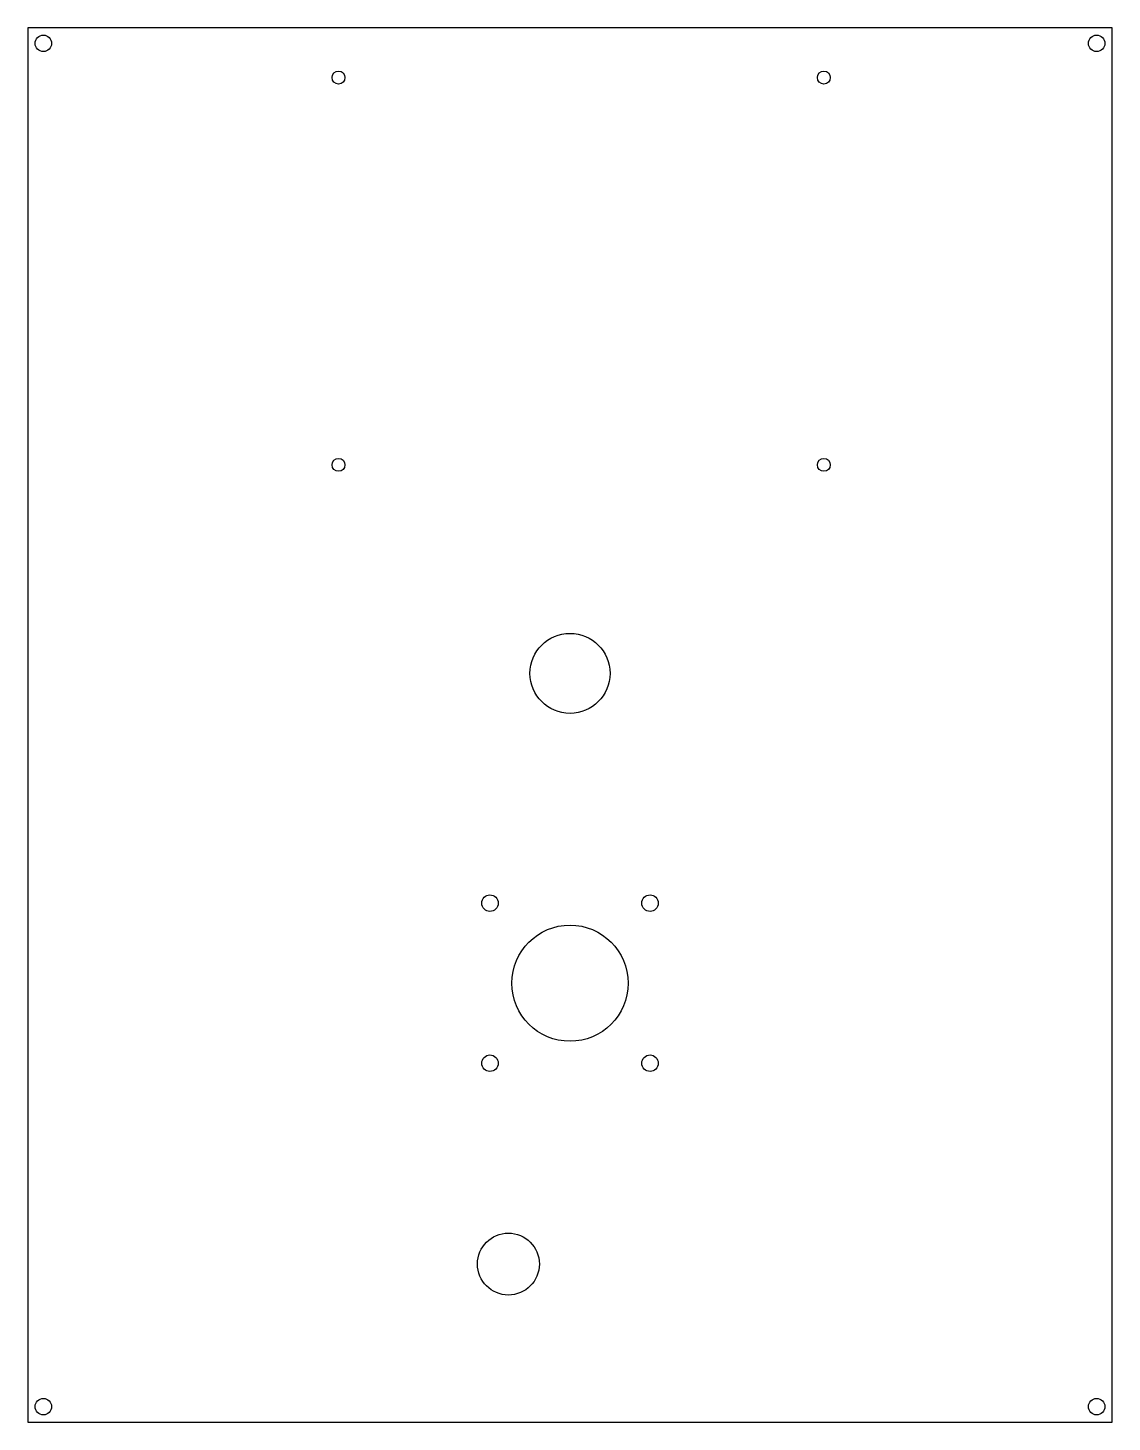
# Model space of a CAD drawing. Header units: millimetres. Extents: x -105 to 105, y -145 to 125.
import ezdxf

# ---------------------------------------------------------------- set-up
doc = ezdxf.new("R2010")
doc.units = ezdxf.units.MM

msp = doc.modelspace()

# ---------------------------------------------------------------- linework, layer by layer
at = {"color": 7, "linetype": 'Continuous', "lineweight": 25}
for p, q in [((105, 125), (-105, 125)), ((-105, 125), (-105, -145)), ((105, -145), (105, 125)), ((-105, -145), (105, -145))]:
    msp.add_line(p, q, dxfattribs=at)
for centre, radius in [((-102, 122), 1.6), ((102, 122), 1.6), ((-44.83, 115.38), 1.25), ((49.17, 115.38), 1.25), ((-44.83, 40.38), 1.25), ((49.17, 40.38), 1.25), ((0, 0), 7.75), ((-15.5, -44.5), 1.6), ((15.5, -44.5), 1.6), ((0, -60), 11.25), ((-15.5, -75.5), 1.6), ((15.5, -75.5), 1.6), ((-11.93, -114.39), 6), ((102, -142), 1.6), ((-102, -142), 1.6)]:
    msp.add_circle(centre, radius, dxfattribs=at)

doc.saveas('drawing.dxf')
